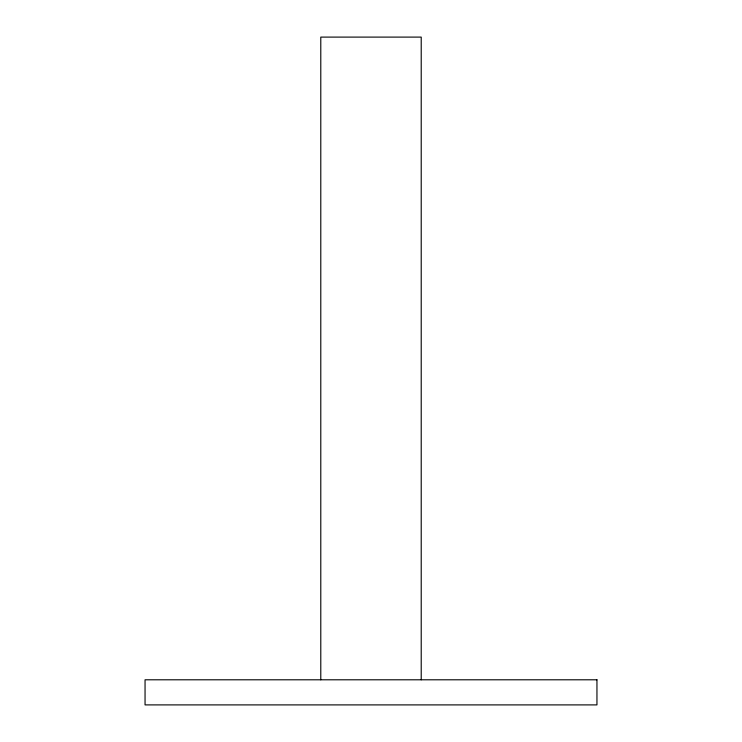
<?xml version="1.0" encoding="UTF-8"?>
<svg xmlns="http://www.w3.org/2000/svg" width="742" height="742" viewBox="0 0 742 742"><rect width="100%" height="100%" fill="white"/><g stroke="black" fill="none" stroke-linecap="round" stroke-linejoin="round"><path stroke-width="1.11" d="M421.215 679.793L421.215 37.1L320.785 37.1L320.785 679.793M596.948 679.793L145.052 679.793L145.052 704.9L596.948 704.9L596.948 679.793"/></g></svg>
